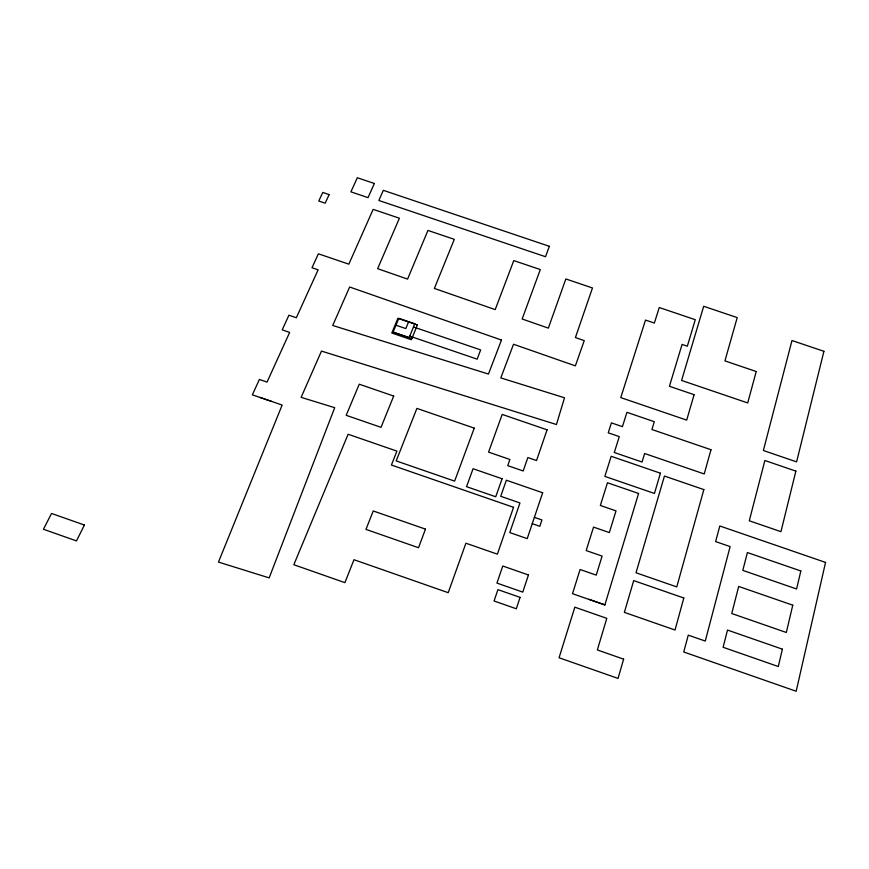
<?xml version="1.0" encoding="UTF-8"?>
<svg xmlns="http://www.w3.org/2000/svg" width="869" height="869" viewBox="0 0 869 869"><rect width="100%" height="100%" fill="white"/><g stroke="black" fill="none" stroke-linecap="round" stroke-linejoin="round"><path stroke-width="1.3" d="M408.549 321.975L405.834 328.591L395.971 325.223M271.628 401.424L252.336 394.841L259.397 379.449L267.044 382.088L289.649 332.414L282.208 329.862L288.91 315.208L296.318 317.75L318.119 269.835L311.993 267.75L318.38 253.802L348.838 264.165L373.159 209.364L399.403 218.228L377.635 268.673L407.583 279.101L427.939 230.426L454.302 239.333L434.37 288.432L495.2 309.614L513.775 260.591L540.301 269.553L522.15 318.999L548.35 328.124L565.838 278.96L592.473 287.965L575.408 337.552L584.25 340.626L575.376 365.86L513.525 344.254L500.805 377.906L564.513 397.774L556.442 424.528L321.476 351.087L301.13 397.35L334.706 407.68L269.162 577.885L218.467 562.08L282.143 405.063L260.059 397.426M413.481 326.972L480.655 349.903L477.146 359.158L409.744 336.118M393.146 332.056L411.884 338.465M534.381 517.348L541.93 519.966L539.812 526.321L532.252 523.703M588.813 599.241L604.987 604.878M825.55 562.417L796.178 691.257L683.729 651.989L688.27 635.141L705.27 641.061L730.134 546.59L715.621 541.583L719.814 525.984L825.55 562.417M782.393 649.165L778.298 666.523L723.095 647.275L727.505 630.068L782.393 649.165M792.767 605.182L786.326 632.48L731.752 613.525L738.693 586.445L792.767 605.182M800.838 570.987L796.591 588.986L742.81 570.39L747.394 552.543L800.838 570.987M823.91 351.304L796.601 461.873L763.362 450.511L791.985 340.529L823.91 351.304M795.874 471.117L780.949 531.676L749.284 520.781L764.872 460.516L795.874 471.117M756.215 371.508L747.709 402.934L681.578 380.437L703.694 306.279L737.216 317.598L724.931 360.896L756.215 371.508M683.816 598.002L675.028 630.025L624.366 612.363L633.707 580.601L683.816 598.002M703.847 489.595L676.766 586.912L636.01 572.769L664.448 476.06L703.847 489.595M710.994 449.718L704.216 473.953L644.635 453.52L642.05 462.036L614.285 452.499L619.293 436.607L608.235 432.816L611.407 422.877L622.421 426.657L626.94 412.33L654.303 421.693L651.924 429.514L710.994 449.718M623.627 659.147L618.044 678.417L559.06 657.757L574.833 607.192L606.801 618.348L597.34 649.947L623.627 659.147M694.103 394.689L686.684 420.107L620.759 397.611L645.515 320.074L654.357 323.062L659.256 307.528L695.276 319.694L687.336 346.21L682.078 344.428L669.423 386.281L694.103 394.689M660.429 473.203L654.444 493.451L604.846 476.386L611.189 456.29L660.429 473.203M638.585 493.473L604.846 604.965L572.508 593.69L580.101 569.51L596.232 575.126L602.098 556.095L586.173 550.566L593.538 527.114L609.332 532.578L616.012 510.874L600.338 505.465L607.474 482.751L638.585 493.473M520.086 597.383L516.305 608.778L494.059 601L497.926 589.649L520.086 597.383M528.461 574.974L522.769 592.115L496.927 583.088L502.771 566.023L528.461 574.974M542.658 492.766L527.222 538.628L509.777 532.578L519.955 502.955L500.729 496.297L506.366 480.22L542.658 492.766M547.068 429.818L536.531 460.537L527.852 457.539L523.192 470.965L507.746 465.643L509.907 459.484L488.563 452.119L502.195 414.415L547.068 429.818M513.546 507.322L497.372 554.161L465.914 543.212L448.208 592.691L353.976 559.712L344.906 582.643L293.831 564.731L348.121 434.25L396.916 451.12L391.419 465.034L513.546 507.322M502.086 478.754L495.721 496.764L466.534 486.662L473.073 468.739L502.086 478.754M549.349 246.307L545.526 256.724L378.841 200.467L383.327 190.333L549.349 246.307M474.246 428.135L454.628 481.133L396.188 460.907L416.903 408.397L474.246 428.135M425.473 529.134L418.521 547.72L365.968 529.384L373.257 510.961L425.473 529.134M501.478 340.051L488.454 374.05L332.729 325.484L349.642 287.009L501.478 340.051M393.69 396.058L381.024 427.331L346.188 415.306L359.245 384.207L393.69 396.058M414.795 323.757L409.082 337.748L393.038 332.262L398.828 318.315L414.795 323.757M417.37 324.984L411.374 339.725L391.8 333.023L397.893 318.336L417.37 324.984M374.365 183.489L368.032 197.632L350.902 191.843L357.333 177.743L374.365 183.489M329.155 194.591L325.169 203.194L318.76 201.021L322.779 192.429L329.155 194.591M84.402 525.028L76.494 540.909L43.45 529.264L51.532 513.46L84.402 525.028"/></g></svg>
